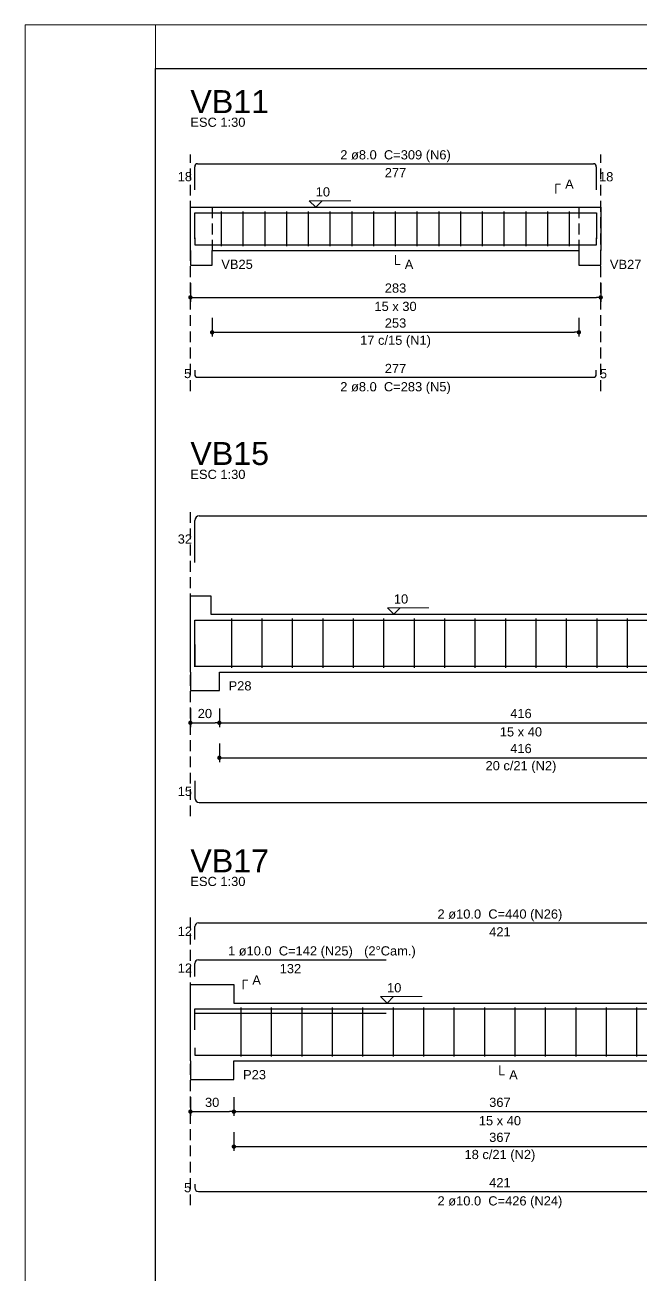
# Model space of a CAD drawing. Header units: millimetres. Extents: x 0 to 84.1, y 0 to 59.4.
# Drawn here: x 0 to 14.16, y 30.65 to 59.4 of the extents above; entities that cross this region are included whole.
import ezdxf

# ---------------------------------------------------------------- set-up
doc = ezdxf.new("R2010")
doc.units = ezdxf.units.MM
doc.header["$MEASUREMENT"] = 0
doc.linetypes.add('Dashed2', pattern=[0.375, 0.25, -0.125])
doc.layers.get('0').update_dxf_attribs({"color": 1, "lineweight": 13})
for name, color, linetype, lineweight in [('Descrição da armadura', 2, 'Continuous', 20), ('DT-Forma', 4, 'Continuous', 30), ('DT-Pontilhado', 7, 'Dashed2', 25), ('DT-Textos', 2, 'Continuous', 20), ('DT-Título', 3, 'Continuous', 25), ('FOLHA EXTERNA', 1, 'Continuous', 13), ('Folha_padrão', 3, 'Continuous', 25), ('Textos armaduras', 1, 'Continuous', 13)]:
    doc.layers.add(name, color=color, linetype=linetype, lineweight=lineweight)
for name, color, linetype in [('DT-Arm complementar', 252, 'Continuous'), ('DT-Barras na forma', 170, 'Continuous'), ('DT-Barras rebatidas', 170, 'Continuous'), ('DT-Cotas', 12, 'Continuous')]:
    doc.layers.add(name, color=color, linetype=linetype)
doc.styles.add('Arial', font='')
doc.styles.get('Arial').set_extended_font_data('Arial')
doc.dimstyles.new('UM_30.000300', dxfattribs={"dimtxt": 0.18, "dimasz": 0.1, "dimexe": 0.1, "dimexo": 0.2, "dimgap": 0, "dimtad": 1, "dimtih": 1, "dimtoh": 1, "dimdec": 1, "dimlfac": 30.0003, "dimzin": 0, "dimdsep": 46, "dimtxsty": 'Standard', "dimcen": 0.09, "dimdle": 0.1, "dimadec": 1, "dimazin": 2, "dimtfac": 1, "dimtdec": 4, "dimtofl": 0, "dimtmove": 0, "dimatfit": 3, "dimfxl": 1, "dimtolj": 1, "dimarcsym": 0})

# ---------------------------------------------------------------- blocks, each defined once
blk = doc.blocks.new('_Dot')
at = {"color": 0, "linetype": 'ByBlock', "lineweight": -2}
blk.add_line((-0.5, 0), (-1, 0), dxfattribs=at)
at = {"color": 0, "linetype": 'ByBlock', "const_width": 0.5}
blk.add_lwpolyline([(-0.25, 0, 1), (0.25, 0, 1)], format="xyb", close=True, dxfattribs=at)
blk = doc.blocks.new('*D6')
at = {"layer": 'Defpoints', "color": 0}
for p in [(3.802, 53.661), (13.236, 53.661), (13.236, 53.131)]:
    blk.add_point(p, dxfattribs=at)
at = {"layer": 'DT-Cotas', "color": 0, "lineweight": -2}
for p, q in [((3.802, 53.461), (3.802, 53.031)), ((13.236, 53.461), (13.236, 53.031)), ((3.902, 53.131), (13.136, 53.131))]:
    blk.add_line(p, q, dxfattribs=at)
at = {"layer": 'DT-Cotas', "color": 0, "lineweight": -2, "xscale": 0.1, "yscale": 0.1, "zscale": 0.1, "rotation": 180}
blk.add_blockref('_Dot', (3.802, 53.131), dxfattribs=at)
at = {"layer": 'DT-Cotas', "color": 0, "lineweight": -2, "xscale": 0.1, "yscale": 0.1, "zscale": 0.1}
blk.add_blockref('_Dot', (13.236, 53.131), dxfattribs=at)
at = {"layer": 'DT-Cotas', "insert": (8.519, 53.343), "char_height": 0.2118, "attachment_point": 5, "rotation": 0.0057, "style": 'Arial'}
blk.add_mtext('\\A1;283', dxfattribs=at)
blk = doc.blocks.new('*D9')
at = {"layer": 'Defpoints', "color": 0}
for p in [(4.302, 52.856), (12.736, 52.856), (12.736, 52.327)]:
    blk.add_point(p, dxfattribs=at)
at = {"layer": 'DT-Cotas', "color": 0, "lineweight": -2}
for p, q in [((4.302, 52.656), (4.302, 52.227)), ((12.736, 52.656), (12.736, 52.227)), ((4.402, 52.327), (12.636, 52.327))]:
    blk.add_line(p, q, dxfattribs=at)
at = {"layer": 'DT-Cotas', "color": 0, "lineweight": -2, "xscale": 0.1, "yscale": 0.1, "zscale": 0.1, "rotation": 180}
blk.add_blockref('_Dot', (4.302, 52.327), dxfattribs=at)
at = {"layer": 'DT-Cotas', "color": 0, "lineweight": -2, "xscale": 0.1, "yscale": 0.1, "zscale": 0.1}
blk.add_blockref('_Dot', (12.736, 52.327), dxfattribs=at)
at = {"layer": 'DT-Cotas', "insert": (8.519, 52.538), "char_height": 0.2118, "attachment_point": 5, "rotation": 0.0057, "style": 'Arial'}
blk.add_mtext('\\A1;253', dxfattribs=at)
blk = doc.blocks.new('*D27')
at = {"layer": 'Defpoints', "color": 0}
for p in [(3.802, 43.869), (4.469, 43.869), (4.469, 43.339)]:
    blk.add_point(p, dxfattribs=at)
at = {"layer": 'DT-Cotas', "color": 0, "lineweight": -2}
for p, q in [((3.802, 43.669), (3.802, 43.239)), ((4.469, 43.669), (4.469, 43.239)), ((3.902, 43.339), (4.369, 43.339))]:
    blk.add_line(p, q, dxfattribs=at)
at = {"layer": 'DT-Cotas', "color": 0, "lineweight": -2, "xscale": 0.1, "yscale": 0.1, "zscale": 0.1, "rotation": 180}
blk.add_blockref('_Dot', (3.802, 43.339), dxfattribs=at)
at = {"layer": 'DT-Cotas', "color": 0, "lineweight": -2, "xscale": 0.1, "yscale": 0.1, "zscale": 0.1}
blk.add_blockref('_Dot', (4.469, 43.339), dxfattribs=at)
at = {"layer": 'DT-Cotas', "insert": (4.136, 43.551), "char_height": 0.2118, "attachment_point": 5, "rotation": 0.0057, "style": 'Arial'}
blk.add_mtext('\\A1;20', dxfattribs=at)
blk = doc.blocks.new('*D28')
at = {"layer": 'Defpoints', "color": 0}
for p in [(4.469087, 43.868634), (18.335753, 43.868634), (18.335753, 43.339134)]:
    blk.add_point(p, dxfattribs=at)
at = {"layer": 'DT-Cotas', "color": 0, "lineweight": -2}
for p, q in [((4.469087, 43.668634), (4.469087, 43.239134)), ((18.335753, 43.668634), (18.335753, 43.239134)), ((4.569087, 43.339134), (18.235753, 43.339134))]:
    blk.add_line(p, q, dxfattribs=at)
at = {"layer": 'DT-Cotas', "color": 0, "lineweight": -2, "xscale": 0.1, "yscale": 0.1, "zscale": 0.1, "rotation": 180}
blk.add_blockref('_Dot', (4.469087, 43.339134), dxfattribs=at)
at = {"layer": 'DT-Cotas', "color": 0, "lineweight": -2, "xscale": 0.1, "yscale": 0.1, "zscale": 0.1}
blk.add_blockref('_Dot', (18.335753, 43.339134), dxfattribs=at)
at = {"layer": 'DT-Cotas', "insert": (11.40242, 43.550934), "char_height": 0.2118, "attachment_point": 5, "rotation": 0.0057296, "style": 'Arial'}
blk.add_mtext('\\A1;416', dxfattribs=at)
blk = doc.blocks.new('*D35')
at = {"layer": 'Defpoints', "color": 0}
for p in [(4.469087, 43.063794), (18.335753, 43.063794), (18.335753, 42.534294)]:
    blk.add_point(p, dxfattribs=at)
at = {"layer": 'DT-Cotas', "color": 0, "lineweight": -2}
for p, q in [((4.469087, 42.863794), (4.469087, 42.434294)), ((18.335753, 42.863794), (18.335753, 42.434294)), ((4.569087, 42.534294), (18.235753, 42.534294))]:
    blk.add_line(p, q, dxfattribs=at)
at = {"layer": 'DT-Cotas', "color": 0, "lineweight": -2, "xscale": 0.1, "yscale": 0.1, "zscale": 0.1, "rotation": 180}
blk.add_blockref('_Dot', (4.469087, 42.534294), dxfattribs=at)
at = {"layer": 'DT-Cotas', "color": 0, "lineweight": -2, "xscale": 0.1, "yscale": 0.1, "zscale": 0.1}
blk.add_blockref('_Dot', (18.335753, 42.534294), dxfattribs=at)
at = {"layer": 'DT-Cotas', "insert": (11.40242, 42.746094), "char_height": 0.2118, "attachment_point": 5, "rotation": 0.0057296, "style": 'Arial'}
blk.add_mtext('\\A1;416', dxfattribs=at)
blk = doc.blocks.new('*D45')
at = {"layer": 'Defpoints', "color": 0}
for p in [(3.80242, 34.919433), (4.80242, 34.919433), (4.80242, 34.389933)]:
    blk.add_point(p, dxfattribs=at)
at = {"layer": 'DT-Cotas', "color": 0, "lineweight": -2}
for p, q in [((3.80242, 34.719433), (3.80242, 34.289933)), ((4.80242, 34.719433), (4.80242, 34.289933)), ((3.90242, 34.389933), (4.70242, 34.389933))]:
    blk.add_line(p, q, dxfattribs=at)
at = {"layer": 'DT-Cotas', "color": 0, "lineweight": -2, "xscale": 0.1, "yscale": 0.1, "zscale": 0.1, "rotation": 180}
blk.add_blockref('_Dot', (3.80242, 34.389933), dxfattribs=at)
at = {"layer": 'DT-Cotas', "color": 0, "lineweight": -2, "xscale": 0.1, "yscale": 0.1, "zscale": 0.1}
blk.add_blockref('_Dot', (4.80242, 34.389933), dxfattribs=at)
at = {"layer": 'DT-Cotas', "insert": (4.30242, 34.601733), "char_height": 0.2118, "attachment_point": 5, "rotation": 0.0057296, "style": 'Arial'}
blk.add_mtext('\\A1;30', dxfattribs=at)
blk = doc.blocks.new('*D46')
at = {"layer": 'Defpoints', "color": 0}
for p in [(4.802, 34.919), (17.036, 34.919), (17.036, 34.39)]:
    blk.add_point(p, dxfattribs=at)
at = {"layer": 'DT-Cotas', "color": 0, "lineweight": -2}
for p, q in [((4.802, 34.719), (4.802, 34.29)), ((17.036, 34.719), (17.036, 34.29)), ((4.902, 34.39), (16.936, 34.39))]:
    blk.add_line(p, q, dxfattribs=at)
at = {"layer": 'DT-Cotas', "color": 0, "lineweight": -2, "xscale": 0.1, "yscale": 0.1, "zscale": 0.1, "rotation": 180}
blk.add_blockref('_Dot', (4.802, 34.39), dxfattribs=at)
at = {"layer": 'DT-Cotas', "color": 0, "lineweight": -2, "xscale": 0.1, "yscale": 0.1, "zscale": 0.1}
blk.add_blockref('_Dot', (17.036, 34.39), dxfattribs=at)
at = {"layer": 'DT-Cotas', "insert": (10.919, 34.602), "char_height": 0.2118, "attachment_point": 5, "rotation": 0.0057, "style": 'Arial'}
blk.add_mtext('\\A1;367', dxfattribs=at)
blk = doc.blocks.new('*D50')
at = {"layer": 'Defpoints', "color": 0}
for p in [(4.802, 34.115), (17.036, 34.115), (17.036, 33.585)]:
    blk.add_point(p, dxfattribs=at)
at = {"layer": 'DT-Cotas', "color": 0, "lineweight": -2}
for p, q in [((4.802, 33.915), (4.802, 33.485)), ((17.036, 33.915), (17.036, 33.485)), ((4.902, 33.585), (16.936, 33.585))]:
    blk.add_line(p, q, dxfattribs=at)
at = {"layer": 'DT-Cotas', "color": 0, "lineweight": -2, "xscale": 0.1, "yscale": 0.1, "zscale": 0.1, "rotation": 180}
blk.add_blockref('_Dot', (4.802, 33.585), dxfattribs=at)
at = {"layer": 'DT-Cotas', "color": 0, "lineweight": -2, "xscale": 0.1, "yscale": 0.1, "zscale": 0.1}
blk.add_blockref('_Dot', (17.036, 33.585), dxfattribs=at)
at = {"layer": 'DT-Cotas', "insert": (10.919, 33.797), "char_height": 0.2118, "attachment_point": 5, "rotation": 0.0057, "style": 'Arial'}
blk.add_mtext('\\A1;367', dxfattribs=at)

msp = doc.modelspace()

# ---------------------------------------------------------------- linework, layer by layer
at = {"layer": 'DT-Arm complementar'}
for p, q in [((4.5191, 54.306), (4.5191, 55.106)), ((5.0191, 54.306), (5.0191, 55.106)), ((5.5191, 54.306), (5.5191, 55.106)), ((6.0191, 54.306), (6.0191, 55.106)), ((6.5191, 54.306), (6.5191, 55.106)), ((7.0191, 54.306), (7.0191, 55.106)), ((7.5191, 54.306), (7.5191, 55.106)), ((8.0191, 54.306), (8.0191, 55.106)), ((8.5191, 54.306), (8.5191, 55.106)), ((9.0191, 54.306), (9.0191, 55.106)), ((9.5191, 54.306), (9.5191, 55.106)), ((10.0191, 54.306), (10.0191, 55.106)), ((10.5191, 54.306), (10.5191, 55.106)), ((11.0191, 54.306), (11.0191, 55.106)), ((11.5191, 54.306), (11.5191, 55.106)), ((12.0191, 54.306), (12.0191, 55.106)), ((12.5191, 54.306), (12.5191, 55.106)), ((4.7524, 44.604), (4.7524, 45.7374)), ((5.4524, 44.604), (5.4524, 45.7374)), ((6.1524, 44.604), (6.1524, 45.7374)), ((6.8524, 44.604), (6.8524, 45.7374)), ((7.5524, 44.604), (7.5524, 45.7374)), ((8.2524, 44.604), (8.2524, 45.7374)), ((8.9524, 44.604), (8.9524, 45.7374)), ((9.6524, 44.604), (9.6524, 45.7374)), ((10.3524, 44.604), (10.3524, 45.7374)), ((11.0524, 44.604), (11.0524, 45.7374)), ((11.7524, 44.604), (11.7524, 45.7374)), ((12.4524, 44.604), (12.4524, 45.7374)), ((13.1524, 44.604), (13.1524, 45.7374)), ((13.8524, 44.604), (13.8524, 45.7374)), ((4.9691, 35.6548), (4.9691, 36.7882)), ((5.6691, 35.6548), (5.6691, 36.7882)), ((6.3691, 35.6548), (6.3691, 36.7882)), ((7.0691, 35.6548), (7.0691, 36.7882)), ((7.7691, 35.6548), (7.7691, 36.7882)), ((8.4691, 35.6548), (8.4691, 36.7882)), ((9.1691, 35.6548), (9.1691, 36.7882)), ((9.8691, 35.6548), (9.8691, 36.7882)), ((10.5691, 35.6548), (10.5691, 36.7882)), ((11.2691, 35.6548), (11.2691, 36.7882)), ((11.9691, 35.6548), (11.9691, 36.7882)), ((12.6691, 35.6548), (12.6691, 36.7882)), ((13.3691, 35.6548), (13.3691, 36.7882)), ((14.0691, 35.6548), (14.0691, 36.7882))]:
    msp.add_line(p, q, dxfattribs=at)
at = {"layer": 'DT-Barras na forma'}
for points in [[(3.9024, 54.4787), (3.9024, 55.076), (13.1358, 55.076), (13.1358, 54.4787)], [(3.9024, 54.5027), (3.9024, 54.336), (13.1358, 54.336), (13.1358, 54.5027)], [(3.9024, 44.63), (3.9024, 45.6999), (33.7691, 45.6999), (33.7691, 44.3645)], [(3.9024, 45.1415), (3.9024, 44.6415), (33.7691, 44.6415), (33.7691, 45.1415)], [(3.9024, 36.3715), (3.9024, 36.7548), (17.9358, 36.7548), (17.9358, 36.3715)], [(3.9024, 36.2715), (3.9024, 36.6548), (8.3024, 36.6548)], [(3.9024, 35.8548), (3.9024, 35.6882), (17.9358, 35.6882), (17.9358, 35.8548)]]:
    msp.add_lwpolyline(points, dxfattribs=at)
at = {"layer": 'DT-Barras rebatidas'}
for p, q in [((3.9024, 55.6083), (3.9024, 56.1389)), ((3.9691, 56.2056), (13.069, 56.2056)), ((13.1357, 56.1389), (13.1357, 55.6083)), ((3.9024, 51.4583), (3.9024, 51.3583)), ((3.9691, 51.2916), (13.069, 51.2916)), ((13.1356, 51.3583), (13.1357, 51.4583)), ((4.0066, 48.1003), (33.6646, 48.1003)), ((3.9024, 47.0304), (3.9024, 47.9961)), ((3.9024, 42.0069), (3.9024, 41.6111)), ((4.0066, 41.5069), (33.6646, 41.5069)), ((3.9024, 38.3483), (3.9024, 38.6483)), ((3.9858, 38.7316), (17.8523, 38.7316)), ((3.9024, 37.5011), (3.9024, 37.8011)), ((3.9858, 37.8844), (8.3024, 37.8844)), ((3.9024, 32.7202), (3.9024, 32.6369)), ((3.9858, 32.5535), (17.8523, 32.5535))]:
    msp.add_line(p, q, dxfattribs=at)
for centre, radius, start, end in [((3.9691, 56.1389), 0.0667, 90, 179.99998), ((13.069, 56.1389), 0.0667, 0, 90), ((3.9691, 51.3583), 0.0667, 180, 270), ((13.069, 51.3583), 0.0667, 270, 0), ((4.0066, 47.9961), 0.1042, 90, 179.99998), ((4.0066, 41.6111), 0.1042, 180, 270), ((3.9858, 38.6483), 0.0833, 90, 179.99998), ((3.9858, 37.8011), 0.0833, 90, 179.99998), ((3.9858, 32.6369), 0.0833, 180, 270)]:
    msp.add_arc(centre, radius, start, end, dxfattribs=at)
at = {"layer": 'DT-Forma', "linetype": 'Continuous'}
for p, q in [((3.8024, 54.206), (3.8024, 55.206)), ((13.2358, 55.206), (13.2358, 54.206)), ((3.8024, 44.504), (3.8024, 45.8374)), ((3.8024, 35.5548), (3.8024, 36.8882))]:
    msp.add_line(p, q, dxfattribs=at)
at = {"layer": 'DT-Forma'}
for p, q in [((3.8024, 55.206), (4.3024, 55.206)), ((4.3024, 55.206), (12.7358, 55.206)), ((12.7358, 55.206), (13.2358, 55.206)), ((3.8024, 54.206), (3.8024, 53.8727)), ((4.3024, 53.8727), (4.3024, 54.206)), ((4.3024, 54.206), (12.7358, 54.206)), ((12.7358, 54.206), (12.7358, 53.8727)), ((13.2358, 53.8727), (13.2358, 54.206)), ((3.8024, 53.8727), (4.3024, 53.8727)), ((12.7358, 53.8727), (13.2358, 53.8727)), ((3.8024, 45.8374), (3.8024, 46.261)), ((3.8024, 46.261), (4.2691, 46.261)), ((4.2691, 46.261), (4.2691, 45.8374)), ((4.2691, 45.8374), (18.3358, 45.8374)), ((3.8024, 44.504), (3.8024, 44.0804)), ((4.4691, 44.0804), (4.4691, 44.504)), ((4.4691, 44.504), (18.3358, 44.504)), ((3.8024, 44.0804), (4.4691, 44.0804)), ((3.8024, 36.8882), (3.8024, 37.3118)), ((3.8024, 37.3118), (4.8024, 37.3118)), ((4.8024, 37.3118), (4.8024, 36.8882)), ((4.8024, 36.8882), (17.0358, 36.8882)), ((3.8024, 35.5548), (3.8024, 35.1312)), ((4.8024, 35.1312), (4.8024, 35.5548)), ((4.8024, 35.5548), (17.0358, 35.5548)), ((3.8024, 35.1312), (4.8024, 35.1312))]:
    msp.add_line(p, q, dxfattribs=at)
at = {"layer": 'DT-Pontilhado'}
for p, q in [((3.8024, 50.9739), (3.8024, 56.4174)), ((13.2358, 50.9739), (13.2358, 56.4174)), ((4.3024, 55.206), (4.3024, 54.206)), ((12.7358, 55.206), (12.7358, 54.206)), ((3.8024, 41.1892), (3.8024, 48.3121)), ((3.8024, 32.2358), (3.8024, 38.9434))]:
    msp.add_line(p, q, dxfattribs=at)
at = {"layer": 'DT-Textos'}
for points in [[(12.2063, 55.5237), (12.2063, 55.7355), (12.3122, 55.7355)], [(6.8324, 55.3543), (6.6842, 55.206), (6.5359, 55.3543), (7.489, 55.3543)], [(8.5191, 54.1001), (8.5191, 53.8883), (8.625, 53.8883)], [(8.6291, 45.9856), (8.4808, 45.8374), (8.3326, 45.9856), (9.2857, 45.9856)], [(5.0142, 37.2059), (5.0142, 37.4177), (5.1201, 37.4177)], [(8.4724, 37.0364), (8.3242, 36.8882), (8.1759, 37.0364), (9.129, 37.0364)], [(10.9191, 35.4489), (10.9191, 35.2371), (11.025, 35.2371)]]:
    msp.add_lwpolyline(points, dxfattribs=at)
at = {"layer": 'FOLHA EXTERNA', "color": 2, "linetype": 'Continuous'}
for points in [[(0, 0), (84.1, 0), (84.1, 59.4), (0, 59.4), (0, 0)], [(3, 58.4076), (3, 59.4)]]:
    msp.add_lwpolyline(points, dxfattribs=at)
at = {"layer": 'Folha_padrão', "color": 6, "linetype": 'Continuous'}
msp.add_lwpolyline([(3, 58.4), (83.1, 58.4), (83.1, 1), (3, 1), (3, 58.4)], dxfattribs=at)

# ---------------------------------------------------------------- texts
at = {"layer": 'Descrição da armadura', "char_height": 0.2118, "attachment_point": 8, "line_spacing_factor": 0.9, "style": 'Arial'}
for s, insert, width in [('2 ø8.0  C=309 (N6)', (8.519, 56.242), 5.080617), ('17 c/15 (N1)', (8.5191, 51.9749), 3.04992), ('2 ø8.0  C=283 (N5)', (8.519, 50.904), 5.080617), ('20 c/21 (N2)', (11.4024, 42.1827), 3.04992), ('2 ø10.0  C=440 (N26)', (10.919, 38.768), 5.738617), ('1 ø10.0  C=142 (N25)', (6.102, 37.92), 5.738617), ('18 c/21 (N2)', (10.9191, 33.2335), 3.04992), ('2 ø10.0  C=426 (N24)', (10.919, 32.166), 5.738617)]:
    msp.add_mtext(s, dxfattribs=dict(at, insert=insert, width=width))
at = {"layer": 'DT-Textos', "char_height": 0.2118, "line_spacing_factor": 0.798, "style": 'Arial'}
for s, insert, width, attachment_point in [('ESC 1:30', (3.802, 57.0529), 2.03328, 7), ('A', (12.418, 55.6299), 0.25416, 7), ('10', (6.684, 55.4499), 0.50832, 7), ('VB25', (4.514, 53.7829), 1.01664, 7), ('A', (8.731, 53.7829), 0.25416, 7), ('VB27', (13.448, 53.7829), 1.01664, 7), ('15 x 30', (8.519, 52.8139), 1.77912, 8), ('ESC 1:30', (3.802, 48.9476), 2.03328, 7), ('10', (8.481, 46.0806), 0.50832, 7), ('P28', (4.681, 44.0806), 0.76248, 7), ('15 x 40', (11.402, 43.0216), 1.77912, 8), ('ESC 1:30', (3.802, 39.5789), 2.03328, 7), ('(2%%dCam.)', (7.797, 37.92), 2.03328, 7), ('A', (5.226, 37.3119), 0.25416, 7), ('10', (8.324, 37.1319), 0.50832, 7), ('P23', (5.014, 35.1309), 0.76248, 7), ('A', (11.131, 35.1309), 0.25416, 7), ('15 x 40', (10.919, 34.0719), 1.77912, 8)]:
    msp.add_mtext(s, dxfattribs=dict(at, insert=insert, width=width, attachment_point=attachment_point))
at = {"layer": 'DT-Título', "char_height": 0.5295, "width": 2.5416, "attachment_point": 7, "line_spacing_factor": 0.798, "style": 'Arial'}
for s, insert in [('VB11', (3.802, 57.3707)), ('VB15', (3.802, 49.2654)), ('VB17', (3.802, 39.8968))]:
    msp.add_mtext(s, dxfattribs=dict(at, insert=insert))
at = {"layer": 'Textos armaduras', "char_height": 0.2118, "line_spacing_factor": 0.9, "style": 'Arial'}
for s, insert, width, attachment_point in [('277', (8.519, 56.1083), 1.387001, 2), ('18', (3.8399, 55.8011), 1.058001, 9), ('18', (13.1982, 56.0129), 1.058001, 1), ('5', (3.8211, 51.2691), 0.729, 9), ('277', (8.519, 51.3889), 1.387001, 8), ('5', (13.217, 51.4809), 0.729, 1), ('32', (3.8399, 47.4594), 1.058001, 9), ('15', (3.8398, 41.651), 1.058001, 9), ('12', (3.8399, 38.4341), 1.058001, 9), ('421', (10.919, 38.6343), 1.387001, 2), ('12', (3.8399, 37.5869), 1.058001, 9), ('132', (6.1024, 37.7871), 1.387001, 2), ('421', (10.919, 32.6508), 1.387001, 8), ('5', (3.8211, 32.531), 0.729, 9)]:
    msp.add_mtext(s, dxfattribs=dict(at, insert=insert, width=width, attachment_point=attachment_point))

# ---------------------------------------------------------------- dimensions: what is measured, and where the dimension line sits
at = {"layer": 'DT-Cotas'}
for base, p1, p2, picture, middle in [((13.2358, 53.1314), (3.8024, 53.6609), (13.2358, 53.6609), '*D6', (8.5191, 53.3432)), ((12.7358, 52.3265), (4.3024, 52.856), (12.7358, 52.856), '*D9', (8.5191, 52.5383)), ((4.4691, 43.3391), (3.8024, 43.8686), (4.4691, 43.8686), '*D27', (4.1358, 43.5509)), ((18.3358, 43.3391), (4.4691, 43.8686), (18.3358, 43.8686), '*D28', (11.4024, 43.5509)), ((18.3358, 42.5343), (4.4691, 43.0638), (18.3358, 43.0638), '*D35', (11.4024, 42.7461)), ((4.8024, 34.3899), (3.8024, 34.9194), (4.8024, 34.9194), '*D45', (4.3024, 34.6017)), ((17.0358, 34.3899), (4.8024, 34.9194), (17.0358, 34.9194), '*D46', (10.9191, 34.6017)), ((17.0358, 33.5851), (4.8024, 34.1146), (17.0358, 34.1146), '*D50', (10.9191, 33.7969))]:
    dim = msp.add_linear_dim(base=base, p1=p1, p2=p2, dimstyle='UM_30.000300', override={"dimtxt": 0.2118, "dimasz": 0.1, "dimexe": 0.1, "dimexo": 0.2, "dimtad": 1, "dimtih": 0, "dimtoh": 0, "dimdec": 1, "dimlfac": 30.0003, "dimzin": 8, "dimtxsty": 'Arial', "dimblk": 'Dot', "dimblk1": 'Dot', "dimblk2": 'Dot', "dimsah": 1, "dimdle": 0.1, "dimse1": 0, "dimse2": 0, "dimclrt": 256, "dimadec": 1, "dimazin": 3, "dimtmove": 2, "dimldrblk": 'Dot'}, dxfattribs=at)
    dim.commit()
    dim.dimension.update_dxf_attribs({"geometry": picture, "text_midpoint": middle, "dimtype": 160, "text_rotation": 0.00573})

doc.saveas('drawing.dxf')
